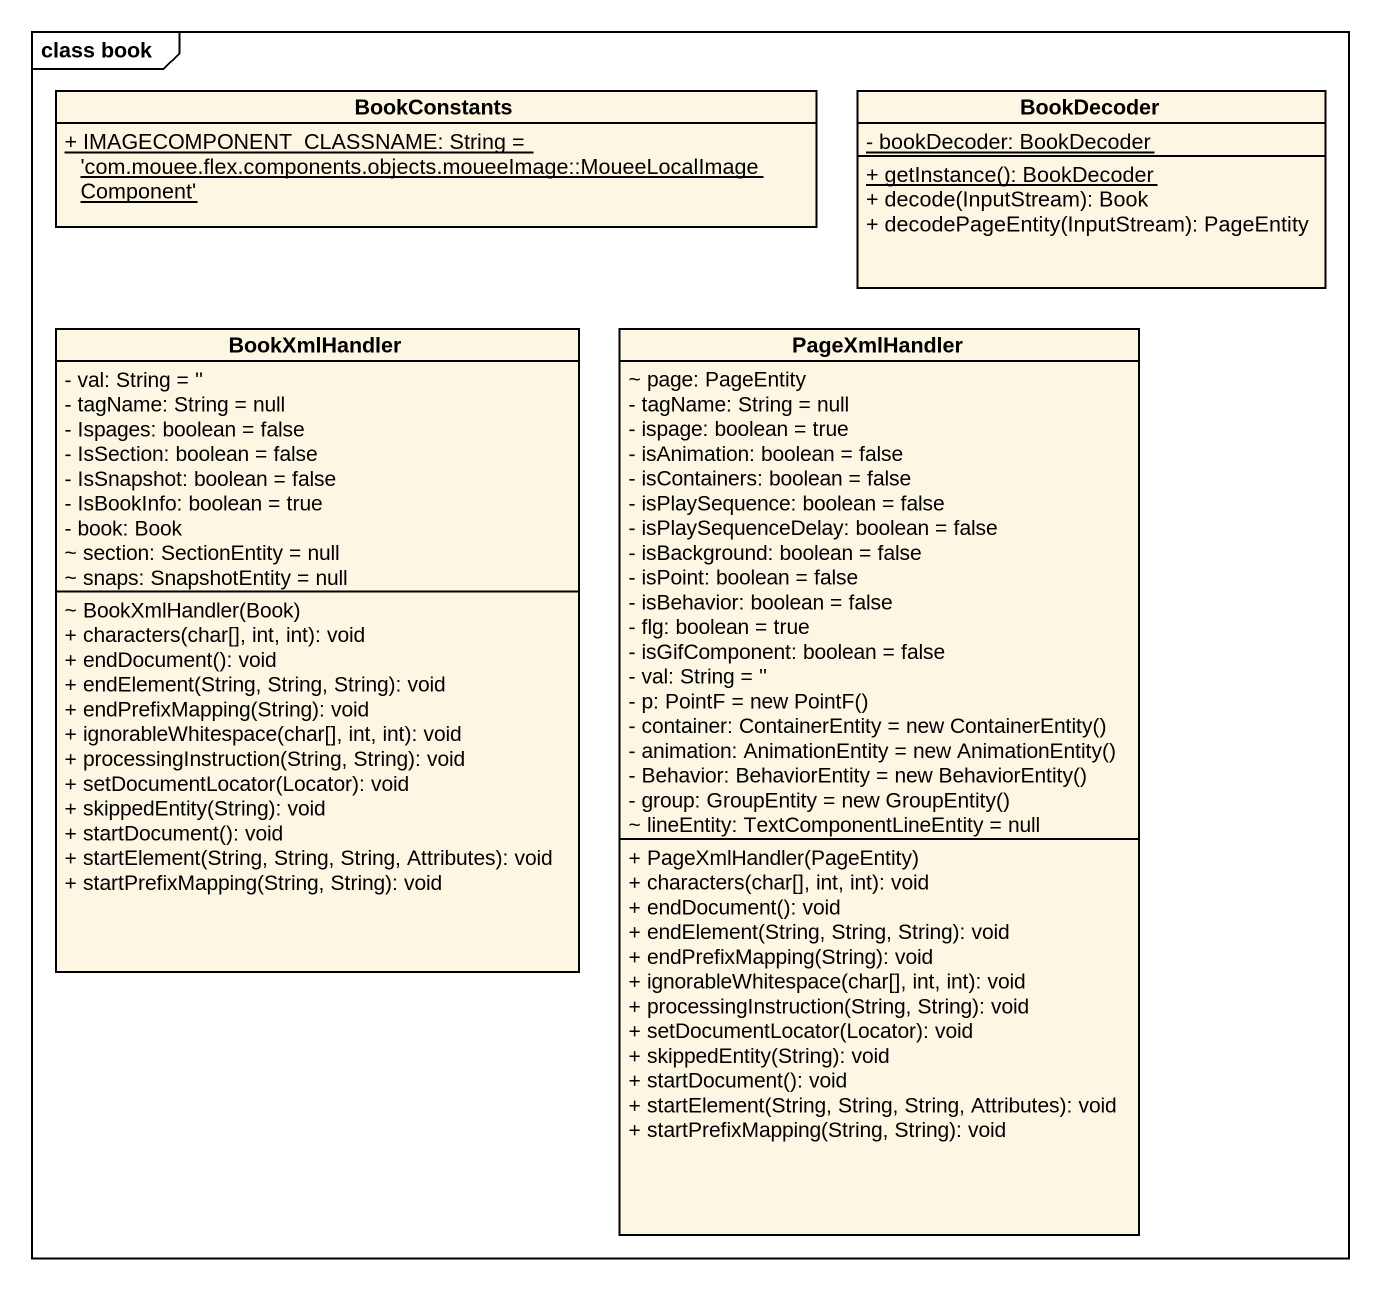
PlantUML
@startuml
mainframe class book
hide circle
hide empty members
skinparam classAttributeIconSize 0
class BookConstants {
  {static} + IMAGECOMPONENT_CLASSNAME: String = 'com.mouee.flex.components.objects.moueeImage::MoueeLocalImageComponent'
}
class BookDecoder {
  {static} - bookDecoder: BookDecoder
  {static} + getInstance(): BookDecoder
  + decode(InputStream): Book
  + decodePageEntity(InputStream): PageEntity
}
class BookXmlHandler {
  - val: String = ''
  - tagName: String = null
  - Ispages: boolean = false
  - IsSection: boolean = false
  - IsSnapshot: boolean = false
  - IsBookInfo: boolean = true
  - book: Book
  ~ section: SectionEntity = null
  ~ snaps: SnapshotEntity = null
  ~ BookXmlHandler(Book)
  + characters(char[], int, int): void
  + endDocument(): void
  + endElement(String, String, String): void
  + endPrefixMapping(String): void
  + ignorableWhitespace(char[], int, int): void
  + processingInstruction(String, String): void
  + setDocumentLocator(Locator): void
  + skippedEntity(String): void
  + startDocument(): void
  + startElement(String, String, String, Attributes): void
  + startPrefixMapping(String, String): void
}
class PageXmlHandler {
  ~ page: PageEntity
  - tagName: String = null
  - ispage: boolean = true
  - isAnimation: boolean = false
  - isContainers: boolean = false
  - isPlaySequence: boolean = false
  - isPlaySequenceDelay: boolean = false
  - isBackground: boolean = false
  - isPoint: boolean = false
  - isBehavior: boolean = false
  - flg: boolean = true
  - isGifComponent: boolean = false
  - val: String = ''
  {field} - p: PointF = new PointF()
  {field} - container: ContainerEntity = new ContainerEntity()
  {field} - animation: AnimationEntity = new AnimationEntity()
  {field} - Behavior: BehaviorEntity = new BehaviorEntity()
  {field} - group: GroupEntity = new GroupEntity()
  ~ lineEntity: TextComponentLineEntity = null
  + PageXmlHandler(PageEntity)
  + characters(char[], int, int): void
  + endDocument(): void
  + endElement(String, String, String): void
  + endPrefixMapping(String): void
  + ignorableWhitespace(char[], int, int): void
  + processingInstruction(String, String): void
  + setDocumentLocator(Locator): void
  + skippedEntity(String): void
  + startDocument(): void
  + startElement(String, String, String, Attributes): void
  + startPrefixMapping(String, String): void
}
@enduml
